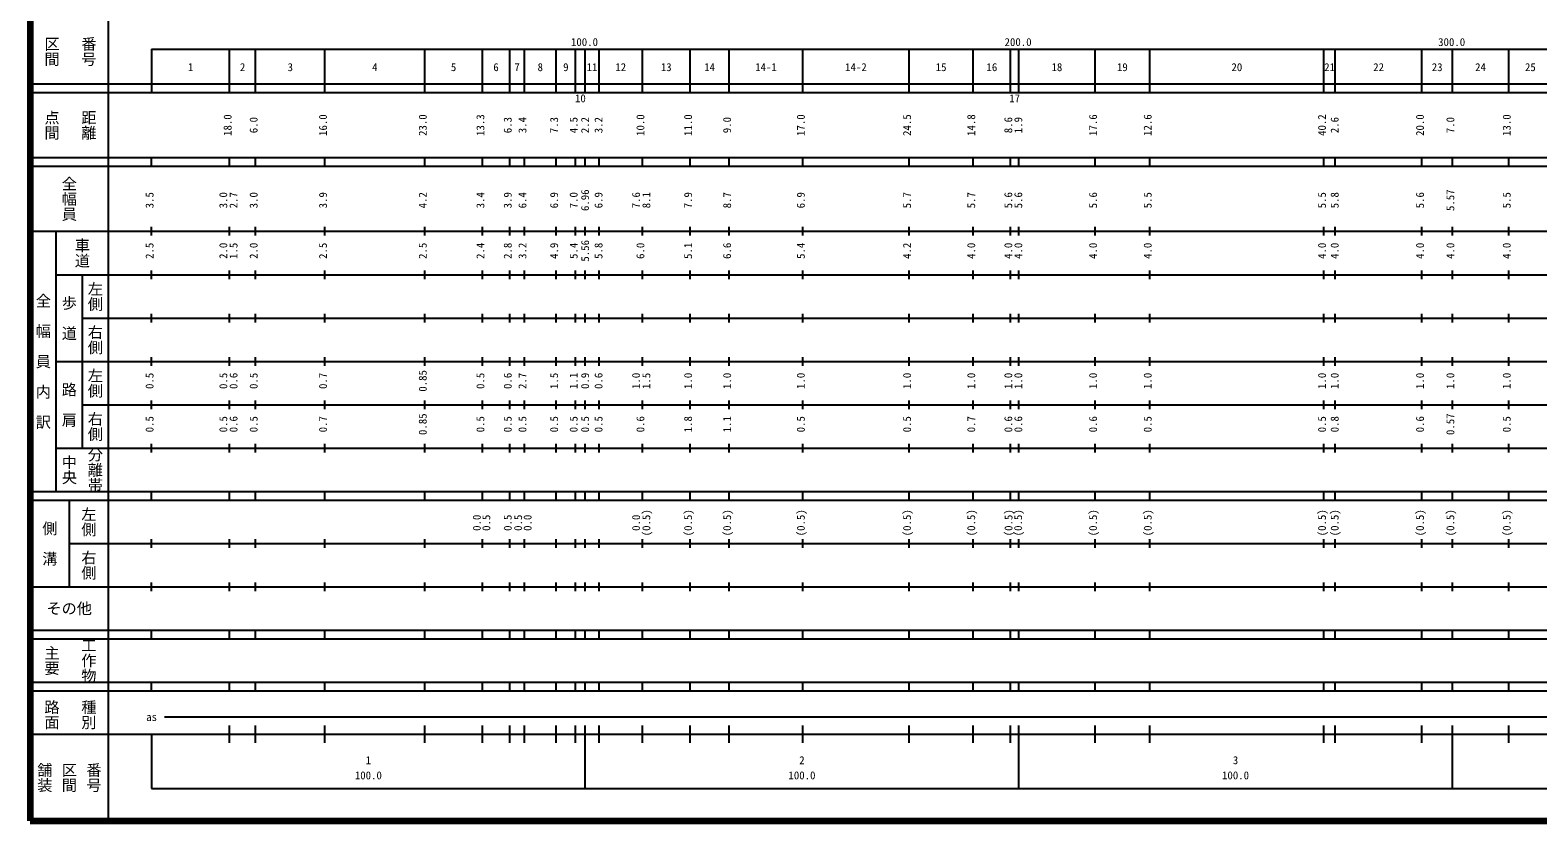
# Model space of a CAD drawing. Units: millimetres on the paper, enlarged 1000 times. Extents: x 40000 to 680000, y 20000 to 380000.
# Drawn here: x 40000 to 387722, y 20000 to 202409 of the extents above; entities that cross this region are included whole.
import ezdxf
from ezdxf.enums import TextEntityAlignment as Align

# ---------------------------------------------------------------- set-up
doc = ezdxf.new("R2010")
doc.units = ezdxf.units.MM
doc.header["$LTSCALE"] = 1000
doc.layers.add('M-TTL', color=2, linetype='Continuous', lineweight=140)
doc.layers.add('M-TTL-BAND', color=7, linetype='Continuous', lineweight=25)
doc.styles.add('@ＭＳ ゴシック', font='')
doc.styles.add('ＭＳ ゴシック', font='')
doc.styles.get('@ＭＳ ゴシック').set_extended_font_data('@MS Gothic')
doc.styles.get('ＭＳ ゴシック').set_extended_font_data('MS Gothic')

msp = doc.modelspace()

# ---------------------------------------------------------------- linework, layer by layer
at = {"layer": 'M-TTL'}
for p, q in [((40000, 380000), (40000, 20000)), ((40000, 20000), (680000, 20000))]:
    msp.add_line(p, q, dxfattribs=at)
at = {"layer": 'M-TTL-BAND'}
for p, q in [((58000, 370000), (58000, 20000)), ((68000, 198000), (579000, 198000)), ((68000, 198000), (68000, 188000)), ((86000, 188000), (86000, 198000)), ((92000, 188000), (92000, 198000)), ((108000, 188000), (108000, 198000)), ((131000, 188000), (131000, 198000)), ((144300, 188000), (144300, 198000)), ((150600, 188000), (150600, 198000)), ((154000, 188000), (154000, 198000)), ((161300, 188000), (161300, 198000)), ((165800, 188000), (165800, 198000)), ((168000, 188000), (168000, 198000)), ((171200, 188000), (171200, 198000)), ((181200, 188000), (181200, 198000)), ((192200, 188000), (192200, 198000)), ((201200, 188000), (201200, 198000)), ((218200, 188000), (218200, 198000)), ((242700, 188000), (242700, 198000)), ((257500, 188000), (257500, 198000)), ((266100, 188000), (266100, 198000)), ((268000, 188000), (268000, 198000)), ((285600, 188000), (285600, 198000)), ((298200, 188000), (298200, 198000)), ((338400, 188000), (338400, 198000)), ((341000, 188000), (341000, 198000)), ((361000, 188000), (361000, 198000)), ((368000, 188000), (368000, 198000)), ((381000, 188000), (381000, 198000)), ((40000, 190000), (579000, 190000)), ((40000, 188000), (579000, 188000)), ((40000, 173000), (579000, 173000)), ((40000, 171000), (579000, 171000)), ((68000, 171000), (68000, 173000)), ((86000, 171000), (86000, 173000)), ((92000, 171000), (92000, 173000)), ((108000, 171000), (108000, 173000)), ((131000, 171000), (131000, 173000)), ((144300, 171000), (144300, 173000)), ((150600, 171000), (150600, 173000)), ((154000, 171000), (154000, 173000)), ((161300, 171000), (161300, 173000)), ((165800, 171000), (165800, 173000)), ((168000, 171000), (168000, 173000)), ((171200, 171000), (171200, 173000)), ((181200, 171000), (181200, 173000)), ((192200, 171000), (192200, 173000)), ((201200, 171000), (201200, 173000)), ((218200, 171000), (218200, 173000)), ((242700, 171000), (242700, 173000)), ((257500, 171000), (257500, 173000)), ((266100, 171000), (266100, 173000)), ((268000, 171000), (268000, 173000)), ((285600, 171000), (285600, 173000)), ((298200, 171000), (298200, 173000)), ((338400, 171000), (338400, 173000)), ((341000, 171000), (341000, 173000)), ((361000, 171000), (361000, 173000)), ((368000, 171000), (368000, 173000)), ((381000, 171000), (381000, 173000)), ((68000, 155000), (68000, 157000)), ((86000, 155000), (86000, 157000)), ((92000, 155000), (92000, 157000)), ((108000, 155000), (108000, 157000)), ((131000, 155000), (131000, 157000)), ((144300, 155000), (144300, 157000)), ((150600, 155000), (150600, 157000)), ((154000, 155000), (154000, 157000)), ((161300, 155000), (161300, 157000)), ((165800, 155000), (165800, 157000)), ((168000, 155000), (168000, 157000)), ((171200, 155000), (171200, 157000)), ((181200, 155000), (181200, 157000)), ((192200, 155000), (192200, 157000)), ((201200, 155000), (201200, 157000)), ((218200, 155000), (218200, 157000)), ((242700, 155000), (242700, 157000)), ((257500, 155000), (257500, 157000)), ((266100, 155000), (266100, 157000)), ((268000, 155000), (268000, 157000)), ((285600, 155000), (285600, 157000)), ((298200, 155000), (298200, 157000)), ((338400, 155000), (338400, 157000)), ((341000, 155000), (341000, 157000)), ((361000, 155000), (361000, 157000)), ((368000, 155000), (368000, 157000)), ((381000, 155000), (381000, 157000)), ((40000, 156000), (579000, 156000)), ((46000, 96000), (46000, 156000)), ((68000, 145000), (68000, 147000)), ((86000, 145000), (86000, 147000)), ((92000, 145000), (92000, 147000)), ((108000, 145000), (108000, 147000)), ((131000, 145000), (131000, 147000)), ((144300, 145000), (144300, 147000)), ((150600, 145000), (150600, 147000)), ((154000, 145000), (154000, 147000)), ((161300, 145000), (161300, 147000)), ((165800, 145000), (165800, 147000)), ((168000, 145000), (168000, 147000)), ((171200, 145000), (171200, 147000)), ((181200, 145000), (181200, 147000)), ((192200, 145000), (192200, 147000)), ((201200, 145000), (201200, 147000)), ((218200, 145000), (218200, 147000)), ((242700, 145000), (242700, 147000)), ((257500, 145000), (257500, 147000)), ((266100, 145000), (266100, 147000)), ((268000, 145000), (268000, 147000)), ((298200, 145000), (298200, 147000)), ((338400, 145000), (338400, 147000)), ((341000, 145000), (341000, 147000)), ((361000, 145000), (361000, 147000)), ((368000, 145000), (368000, 147000)), ((381000, 145000), (381000, 147000)), ((46000, 146000), (579000, 146000)), ((52000, 146000), (52000, 106000)), ((52000, 136000), (579000, 136000)), ((68000, 135000), (68000, 137000)), ((86000, 135000), (86000, 137000)), ((92000, 135000), (92000, 137000)), ((108000, 135000), (108000, 137000)), ((131000, 135000), (131000, 137000)), ((144300, 135000), (144300, 137000)), ((150600, 135000), (150600, 137000)), ((154000, 135000), (154000, 137000)), ((161300, 135000), (161300, 137000)), ((165800, 135000), (165800, 137000)), ((168000, 135000), (168000, 137000)), ((171200, 135000), (171200, 137000)), ((181200, 135000), (181200, 137000)), ((192200, 135000), (192200, 137000)), ((201200, 135000), (201200, 137000)), ((218200, 135000), (218200, 137000)), ((242700, 135000), (242700, 137000)), ((257500, 135000), (257500, 137000)), ((266100, 135000), (266100, 137000)), ((268000, 135000), (268000, 137000)), ((285600, 135000), (285600, 137000)), ((298200, 135000), (298200, 137000)), ((338400, 135000), (338400, 137000)), ((341000, 135000), (341000, 137000)), ((361000, 135000), (361000, 137000)), ((368000, 135000), (368000, 137000)), ((381000, 135000), (381000, 137000)), ((46000, 126000), (579000, 126000)), ((68000, 125000), (68000, 127000)), ((86000, 125000), (86000, 127000)), ((92000, 125000), (92000, 127000)), ((108000, 125000), (108000, 127000)), ((131000, 125000), (131000, 127000)), ((144300, 125000), (144300, 127000)), ((150600, 125000), (150600, 127000)), ((154000, 125000), (154000, 127000)), ((161300, 125000), (161300, 127000)), ((165800, 125000), (165800, 127000)), ((168000, 125000), (168000, 127000)), ((171200, 125000), (171200, 127000)), ((181200, 125000), (181200, 127000)), ((192200, 125000), (192200, 127000)), ((201200, 125000), (201200, 127000)), ((218200, 125000), (218200, 127000)), ((242700, 125000), (242700, 127000)), ((257500, 125000), (257500, 127000)), ((266100, 125000), (266100, 127000)), ((268000, 125000), (268000, 127000)), ((285600, 125000), (285600, 127000)), ((298200, 125000), (298200, 127000)), ((338400, 125000), (338400, 127000)), ((341000, 125000), (341000, 127000)), ((361000, 125000), (361000, 127000)), ((368000, 125000), (368000, 127000)), ((381000, 125000), (381000, 127000)), ((52000, 116000), (579000, 116000)), ((68000, 115000), (68000, 117000)), ((86000, 115000), (86000, 117000)), ((92000, 115000), (92000, 117000)), ((108000, 115000), (108000, 117000)), ((131000, 115000), (131000, 117000)), ((144300, 115000), (144300, 117000)), ((150600, 115000), (150600, 117000)), ((154000, 115000), (154000, 117000)), ((161300, 115000), (161300, 117000)), ((165800, 115000), (165800, 117000)), ((168000, 115000), (168000, 117000)), ((171200, 115000), (171200, 117000)), ((181200, 115000), (181200, 117000)), ((192200, 115000), (192200, 117000)), ((201200, 115000), (201200, 117000)), ((218200, 115000), (218200, 117000)), ((242700, 115000), (242700, 117000)), ((257500, 115000), (257500, 117000)), ((266100, 115000), (266100, 117000)), ((268000, 115000), (268000, 117000)), ((285600, 115000), (285600, 117000)), ((298200, 115000), (298200, 117000)), ((338400, 115000), (338400, 117000)), ((341000, 115000), (341000, 117000)), ((361000, 115000), (361000, 117000)), ((368000, 115000), (368000, 117000)), ((381000, 115000), (381000, 117000)), ((46000, 106000), (579000, 106000)), ((68000, 105000), (68000, 107000)), ((86000, 105000), (86000, 107000)), ((92000, 105000), (92000, 107000)), ((108000, 105000), (108000, 107000)), ((131000, 105000), (131000, 107000)), ((144300, 105000), (144300, 107000)), ((150600, 105000), (150600, 107000)), ((154000, 105000), (154000, 107000)), ((161300, 105000), (161300, 107000)), ((165800, 105000), (165800, 107000)), ((168000, 105000), (168000, 107000)), ((171200, 105000), (171200, 107000)), ((181200, 105000), (181200, 107000)), ((192200, 105000), (192200, 107000)), ((201200, 105000), (201200, 107000)), ((218200, 105000), (218200, 107000)), ((242700, 105000), (242700, 107000)), ((257500, 105000), (257500, 107000)), ((266100, 105000), (266100, 107000)), ((268000, 105000), (268000, 107000)), ((285600, 105000), (285600, 107000)), ((298200, 105000), (298200, 107000)), ((338400, 105000), (338400, 107000)), ((341000, 105000), (341000, 107000)), ((361000, 105000), (361000, 107000)), ((368000, 105000), (368000, 107000)), ((381000, 105000), (381000, 107000)), ((40000, 96000), (579000, 96000)), ((40000, 94000), (579000, 94000)), ((49000, 94000), (49000, 74000)), ((68000, 94000), (68000, 96000)), ((86000, 94000), (86000, 96000)), ((92000, 94000), (92000, 96000)), ((108000, 94000), (108000, 96000)), ((131000, 94000), (131000, 96000)), ((144300, 94000), (144300, 96000)), ((150600, 94000), (150600, 96000)), ((154000, 94000), (154000, 96000)), ((161300, 94000), (161300, 96000)), ((165800, 94000), (165800, 96000)), ((168000, 94000), (168000, 96000)), ((171200, 94000), (171200, 96000)), ((181200, 94000), (181200, 96000)), ((192200, 94000), (192200, 96000)), ((201200, 94000), (201200, 96000)), ((218200, 94000), (218200, 96000)), ((242700, 94000), (242700, 96000)), ((257500, 94000), (257500, 96000)), ((266100, 94000), (266100, 96000)), ((268000, 94000), (268000, 96000)), ((285600, 94000), (285600, 96000)), ((298200, 94000), (298200, 96000)), ((338400, 94000), (338400, 96000)), ((341000, 94000), (341000, 96000)), ((361000, 94000), (361000, 96000)), ((368000, 94000), (368000, 96000)), ((381000, 94000), (381000, 96000)), ((49000, 84000), (579000, 84000)), ((68000, 83000), (68000, 85000)), ((86000, 83000), (86000, 85000)), ((92000, 83000), (92000, 85000)), ((108000, 83000), (108000, 85000)), ((131000, 83000), (131000, 85000)), ((144300, 83000), (144300, 85000)), ((150600, 83000), (150600, 85000)), ((154000, 83000), (154000, 85000)), ((161300, 83000), (161300, 85000)), ((165800, 83000), (165800, 85000)), ((168000, 83000), (168000, 85000)), ((171200, 83000), (171200, 85000)), ((181200, 83000), (181200, 85000)), ((192200, 83000), (192200, 85000)), ((201200, 83000), (201200, 85000)), ((218200, 83000), (218200, 85000)), ((242700, 83000), (242700, 85000)), ((257500, 83000), (257500, 85000)), ((266100, 83000), (266100, 85000)), ((268000, 83000), (268000, 85000)), ((285600, 83000), (285600, 85000)), ((298200, 83000), (298200, 85000)), ((338400, 83000), (338400, 85000)), ((341000, 83000), (341000, 85000)), ((361000, 83000), (361000, 85000)), ((368000, 83000), (368000, 85000)), ((381000, 83000), (381000, 85000)), ((40000, 74000), (579000, 74000)), ((68000, 73000), (68000, 75000)), ((86000, 73000), (86000, 75000)), ((92000, 73000), (92000, 75000)), ((108000, 73000), (108000, 75000)), ((131000, 73000), (131000, 75000)), ((144300, 73000), (144300, 75000)), ((150600, 73000), (150600, 75000)), ((154000, 73000), (154000, 75000)), ((161300, 73000), (161300, 75000)), ((165800, 73000), (165800, 75000)), ((168000, 73000), (168000, 75000)), ((171200, 73000), (171200, 75000)), ((181200, 73000), (181200, 75000)), ((192200, 73000), (192200, 75000)), ((201200, 73000), (201200, 75000)), ((218200, 73000), (218200, 75000)), ((242700, 73000), (242700, 75000)), ((257500, 73000), (257500, 75000)), ((266100, 73000), (266100, 75000)), ((268000, 73000), (268000, 75000)), ((285600, 73000), (285600, 75000)), ((298200, 73000), (298200, 75000)), ((338400, 73000), (338400, 75000)), ((341000, 73000), (341000, 75000)), ((361000, 73000), (361000, 75000)), ((368000, 73000), (368000, 75000)), ((381000, 73000), (381000, 75000)), ((40000, 64000), (579000, 64000)), ((68000, 62000), (68000, 64000)), ((86000, 62000), (86000, 64000)), ((92000, 62000), (92000, 64000)), ((108000, 62000), (108000, 64000)), ((131000, 62000), (131000, 64000)), ((144300, 62000), (144300, 64000)), ((150600, 62000), (150600, 64000)), ((154000, 62000), (154000, 64000)), ((161300, 62000), (161300, 64000)), ((165800, 62000), (165800, 64000)), ((168000, 62000), (168000, 64000)), ((171200, 62000), (171200, 64000)), ((181200, 62000), (181200, 64000)), ((192200, 62000), (192200, 64000)), ((201200, 62000), (201200, 64000)), ((218200, 62000), (218200, 64000)), ((242700, 62000), (242700, 64000)), ((257500, 62000), (257500, 64000)), ((266100, 62000), (266100, 64000)), ((268000, 62000), (268000, 64000)), ((285600, 62000), (285600, 64000)), ((298200, 62000), (298200, 64000)), ((338400, 62000), (338400, 64000)), ((341000, 62000), (341000, 64000)), ((361000, 62000), (361000, 64000)), ((368000, 62000), (368000, 64000)), ((381000, 62000), (381000, 64000)), ((40000, 62000), (579000, 62000)), ((40000, 52000), (579000, 52000)), ((40000, 50000), (579000, 50000)), ((68000, 50000), (68000, 52000)), ((86000, 50000), (86000, 52000)), ((92000, 50000), (92000, 52000)), ((108000, 50000), (108000, 52000)), ((131000, 50000), (131000, 52000)), ((144300, 50000), (144300, 52000)), ((150600, 50000), (150600, 52000)), ((154000, 50000), (154000, 52000)), ((161300, 50000), (161300, 52000)), ((165800, 50000), (165800, 52000)), ((168000, 50000), (168000, 52000)), ((171200, 50000), (171200, 52000)), ((181200, 50000), (181200, 52000)), ((192200, 50000), (192200, 52000)), ((201200, 50000), (201200, 52000)), ((218200, 50000), (218200, 52000)), ((242700, 50000), (242700, 52000)), ((257500, 50000), (257500, 52000)), ((266100, 50000), (266100, 52000)), ((268000, 50000), (268000, 52000)), ((285600, 50000), (285600, 52000)), ((298200, 50000), (298200, 52000)), ((338400, 50000), (338400, 52000)), ((341000, 50000), (341000, 52000)), ((361000, 50000), (361000, 52000)), ((368000, 50000), (368000, 52000)), ((381000, 50000), (381000, 52000)), ((71000, 44000), (565000, 44000)), ((86000, 38000), (86000, 42000)), ((92000, 38000), (92000, 42000)), ((108000, 38000), (108000, 42000)), ((131000, 38000), (131000, 42000)), ((144300, 38000), (144300, 42000)), ((150600, 38000), (150600, 42000)), ((154000, 38000), (154000, 42000)), ((161300, 38000), (161300, 42000)), ((165800, 38000), (165800, 42000)), ((168000, 27500), (168000, 42000)), ((171200, 38000), (171200, 42000)), ((181200, 38000), (181200, 42000)), ((192200, 38000), (192200, 42000)), ((201200, 38000), (201200, 42000)), ((218200, 38000), (218200, 42000)), ((242700, 38000), (242700, 42000)), ((257500, 38000), (257500, 42000)), ((266100, 38000), (266100, 42000)), ((268000, 27500), (268000, 42000)), ((285600, 38000), (285600, 42000)), ((298200, 38000), (298200, 42000)), ((338400, 38000), (338400, 42000)), ((341000, 38000), (341000, 42000)), ((361000, 38000), (361000, 42000)), ((368000, 27500), (368000, 42000)), ((381000, 38000), (381000, 42000)), ((40000, 40000), (579000, 40000)), ((68000, 40000), (68000, 27500)), ((68000, 27500), (579000, 27500))]:
    msp.add_line(p, q, dxfattribs=at)

# ---------------------------------------------------------------- texts
at = {"layer": 'M-TTL-BAND', "style": '@ＭＳ ゴシック'}
for s, p in [('区間', (45000, 197500)), ('番号', (53500, 197500)), ('点間', (45000, 180500)), ('距離', (53500, 180500)), ('全幅員', (49000, 163500)), ('車道', (52000, 151000)), ('左側', (55000, 141000)), ('全\u3000幅\u3000員\u3000内\u3000訳', (43000, 126000)), ('歩\u3000道', (49000, 136000)), ('右側', (55000, 131000)), ('左側', (55000, 121000)), ('路\u3000肩', (49000, 116000)), ('右側', (55000, 111000)), ('中央', (49000, 101000)), ('分離帯', (55000, 101000)), ('左側', (53500, 89000)), ('側\u3000溝', (44500, 84000)), ('右側', (53500, 79000)), ('主要', (45000, 57000)), ('工作物', (53500, 57000)), ('路面', (45000, 44500)), ('種別', (53500, 44500)), ('舗装', (43333, 30000)), ('区間', (49000, 30000)), ('番号', (54667, 30000))]:
    msp.add_text(s, height=2566, rotation=270, dxfattribs=at).set_placement(p, align=Align.MIDDLE_CENTER)
at = {"layer": 'M-TTL-BAND', "style": 'ＭＳ ゴシック'}
for s, p in [('100.0', (167844, 198195)), ('200.0', (267844, 198195)), ('300.0', (367844, 198195)), ('1', (77000, 192405)), ('2', (89000, 192405)), ('3', (100000, 192405)), ('4', (119500, 192405)), ('5', (137650, 192405)), ('6', (147450, 192405)), ('7', (152300, 192405)), ('8', (157650, 192405)), ('9', (163550, 192405)), ('11', (169600, 192405)), ('12', (176200, 192405)), ('13', (186700, 192405)), ('14', (196700, 192405)), ('14-1', (209700, 192405)), ('14-2', (230450, 192405)), ('15', (250100, 192405)), ('16', (261800, 192405)), ('18', (276800, 192405)), ('19', (291900, 192405)), ('20', (318300, 192405)), ('21', (339700, 192405)), ('22', (351000, 192405)), ('23', (364500, 192405)), ('24', (374500, 192405)), ('25', (386000, 192405)), ('10', (166900, 185219)), ('17', (267050, 185219)), ('as', (68000, 42500)), ('1', (118000, 32523)), ('2', (218000, 32523)), ('3', (318000, 32523)), ('100.0', (118000, 29033)), ('100.0', (218000, 29033)), ('100.0', (318000, 29033))]:
    msp.add_text(s, height=1833, dxfattribs=at).set_placement(p, align=Align.BOTTOM_CENTER)
for s, p in [('18.0', (87000, 180500)), ('6.0', (93000, 180500)), ('16.0', (109000, 180500)), ('23.0', (132000, 180500)), ('13.3', (145300, 180500)), ('6.3', (151600, 180500)), ('3.4', (155000, 180500)), ('7.3', (162300, 180500)), ('4.5', (166800, 180500)), ('2.2', (169446, 180500)), ('3.2', (172549, 180500)), ('10.0', (182200, 180500)), ('11.0', (193200, 180500)), ('9.0', (202200, 180500)), ('17.0', (219200, 180500)), ('24.5', (243700, 180500)), ('14.8', (258500, 180500)), ('8.6', (267047, 180500)), ('1.9', (269357, 180500)), ('17.6', (286600, 180500)), ('12.6', (299200, 180500)), ('40.2', (339400, 180500)), ('2.6', (342321, 180500)), ('20.0', (362000, 180500)), ('7.0', (369000, 180500)), ('13.0', (382000, 180500)), ('3.5', (69000, 163174)), ('3.0', (86000, 163174)), ('2.7', (88370, 163174)), ('3.0', (93000, 163174)), ('3.9', (109000, 163174)), ('4.2', (132000, 163174)), ('3.4', (145300, 163174)), ('3.9', (151600, 163174)), ('6.4', (155000, 163174)), ('6.9', (162300, 163174)), ('7.0', (166800, 163174)), ('6.96', (169446, 163174)), ('6.9', (172549, 163174)), ('7.6', (181200, 163174)), ('8.1', (183570, 163174)), ('7.9', (193200, 163174)), ('8.7', (202200, 163174)), ('6.9', (219200, 163174)), ('5.7', (243700, 163174)), ('5.7', (258500, 163174)), ('5.6', (267047, 163174)), ('5.6', (269357, 163174)), ('5.6', (286600, 163174)), ('5.5', (299200, 163174)), ('5.5', (339400, 163174)), ('5.8', (342321, 163174)), ('5.6', (362000, 163174)), ('5.57', (369000, 163174)), ('5.5', (382000, 163174)), ('2.5', (69000, 151500)), ('2.0', (86000, 151500)), ('1.5', (88370, 151500)), ('2.0', (93000, 151500)), ('2.5', (109000, 151500)), ('2.5', (132000, 151500)), ('2.4', (145300, 151500)), ('2.8', (151600, 151500)), ('3.2', (155000, 151500)), ('4.9', (162300, 151500)), ('5.4', (166800, 151500)), ('5.56', (169446, 151500)), ('5.8', (172549, 151500)), ('6.0', (182200, 151500)), ('5.1', (193200, 151500)), ('6.6', (202200, 151500)), ('5.4', (219200, 151500)), ('4.2', (243700, 151500)), ('4.0', (258500, 151500)), ('4.0', (267047, 151500)), ('4.0', (269357, 151500)), ('4.0', (286600, 151500)), ('4.0', (299200, 151500)), ('4.0', (339400, 151500)), ('4.0', (342321, 151500)), ('4.0', (362000, 151500)), ('4.0', (369000, 151500)), ('4.0', (382000, 151500)), ('0.5', (69000, 121500)), ('0.5', (86000, 121500)), ('0.6', (88370, 121500)), ('0.5', (93000, 121500)), ('0.7', (109000, 121500)), ('0.85', (132000, 121500)), ('0.5', (145300, 121500)), ('0.6', (151600, 121500)), ('2.7', (155000, 121500)), ('1.5', (162300, 121500)), ('1.1', (166800, 121500)), ('0.9', (169446, 121500)), ('0.6', (172549, 121500)), ('1.0', (181200, 121500)), ('1.5', (183570, 121500)), ('1.0', (193200, 121500)), ('1.0', (202200, 121500)), ('1.0', (219200, 121500)), ('1.0', (243700, 121500)), ('1.0', (258500, 121500)), ('1.0', (267047, 121500)), ('1.0', (269357, 121500)), ('1.0', (286600, 121500)), ('1.0', (299200, 121500)), ('1.0', (339400, 121500)), ('1.0', (342321, 121500)), ('1.0', (362000, 121500)), ('1.0', (369000, 121500)), ('1.0', (382000, 121500)), ('0.5', (69000, 111500)), ('0.5', (86000, 111500)), ('0.6', (88370, 111500)), ('0.5', (93000, 111500)), ('0.7', (109000, 111500)), ('0.85', (132000, 111500)), ('0.5', (145300, 111500)), ('0.5', (151600, 111500)), ('0.5', (155000, 111500)), ('0.5', (162300, 111500)), ('0.5', (166800, 111500)), ('0.5', (169446, 111500)), ('0.5', (172549, 111500)), ('0.6', (182200, 111500)), ('1.8', (193200, 111500)), ('1.1', (202200, 111500)), ('0.5', (219200, 111500)), ('0.5', (243700, 111500)), ('0.7', (258500, 111500)), ('0.6', (267047, 111500)), ('0.6', (269357, 111500)), ('0.6', (286600, 111500)), ('0.5', (299200, 111500)), ('0.5', (339400, 111500)), ('0.8', (342321, 111500)), ('0.6', (362000, 111500)), ('0.57', (369000, 111500)), ('0.5', (382000, 111500)), ('0.0', (144472, 88764)), ('0.5', (146670, 88764)), ('0.5', (151600, 88764)), ('0.5', (154000, 88764)), ('0.0', (156184, 88764)), ('0.0', (181208, 88764)), ('(0.5)', (183570, 88764)), ('(0.5)', (193200, 88764)), ('(0.5)', (202200, 88764)), ('(0.5)', (219200, 88764)), ('(0.5)', (243700, 88764)), ('(0.5)', (258500, 88764)), ('(0.5)', (267100, 88764)), ('(0.5)', (269312, 88764)), ('(0.5)', (286600, 88764)), ('(0.5)', (299200, 88764)), ('(0.5)', (339400, 88764)), ('(0.5)', (342321, 88764)), ('(0.5)', (362000, 88764)), ('(0.5)', (369000, 88764)), ('(0.5)', (382000, 88764))]:
    msp.add_text(s, height=1833, rotation=90, dxfattribs=at).set_placement(p, align=Align.BOTTOM_CENTER)
msp.add_text('その他', height=2566, dxfattribs=at).set_placement((49000, 69000), align=Align.MIDDLE_CENTER)

doc.saveas('drawing.dxf')
